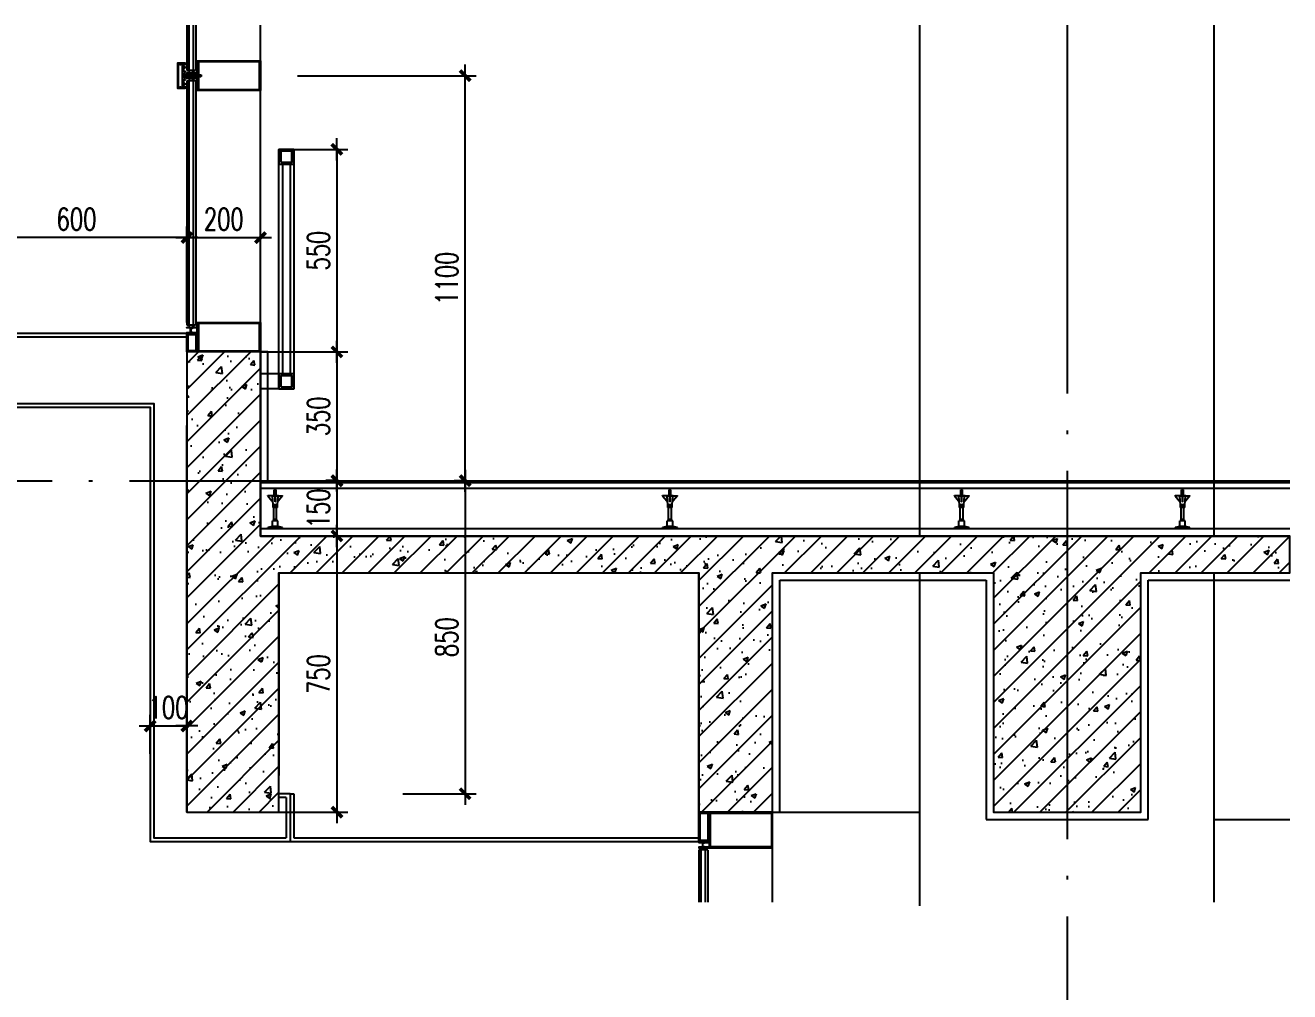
# Model space of a CAD drawing. Extents: x 1980812 to 2578970, y -669191 to 284498.
# Drawn here: x 2374243 to 2377678, y -397037 to -394413 of the extents above; entities that cross this region are included whole.
import ezdxf
from ezdxf.enums import TextEntityAlignment as Align

# ---------------------------------------------------------------- set-up
doc = ezdxf.new("R2010")
doc.units = 0
doc.header["$LTSCALE"] = 1000
doc.header["$MEASUREMENT"] = 0
for name, pattern in [('CENTER', [2, 1.25, -0.25, 0.25, -0.25]), ('DOTE', [2.42, 2, -0.2, 0.02, -0.2]), ('HIDDEN', [0.375, 0.25, -0.125]), ('HIDDEN2', [0.1875, 0.125, -0.0625])]:
    doc.linetypes.add(name, pattern=pattern)
for name, color, linetype in [('A-SECT-MBND-FINE', 252, 'Continuous'), ('A-SECT-MCUT', 1, 'Continuous'), ('A-SECT-MCUT-FINE', 137, 'Continuous'), ('dote', 1, 'DOTE'), ('SF', 1, 'Continuous'), ('TEXT', 7, 'Continuous'), ('WALL', 4, 'Continuous'), ('WINDOW', 2, 'Continuous'), ('可见看线', 63, 'Continuous'), ('建筑辅助线', 231, 'Continuous'), ('柱墙填充', 181, 'Continuous'), ('栏杆', 143, 'Continuous'), ('详细标注', 231, 'Continuous'), ('铝板', 31, 'Continuous'), ('面层', 31, 'Continuous')]:
    doc.layers.add(name, color=color, linetype=linetype)
doc.styles.add('DIM_FONT', font='SIMPLEX', dxfattribs={"width": 0.7, "bigfont": 'GBCBIG'})
doc.styles.add('ROMANS', font='simplex_.ttf', dxfattribs={"width": 0.8, "height": 500})
doc.dimstyles.new('DIMN20', dxfattribs={"dimscale": 0.2, "dimtxt": 300, "dimasz": 1, "dimexe": 150, "dimexo": 0, "dimgap": 100, "dimtad": 1, "dimdec": 0, "dimzin": 0, "dimdsep": 46, "dimtxsty": 'DIM_FONT', "dimblk1": '_DIMX', "dimblk2": '_DIMX', "dimsah": 1, "dimcen": 0.09, "dimclrd": 256, "dimclre": 256, "dimclrt": 7, "dimadec": 0, "dimazin": 0, "dimtfac": 1, "dimtdec": 0, "dimtix": 1, "dimtmove": 2, "dimatfit": 3, "dimldrblk": '_DIMX', "dimfxl": 150, "dimtolj": 1, "dimtzin": 0, "dimarcsym": 0})

# ---------------------------------------------------------------- blocks, each defined once
blk = doc.blocks.new('M5x45_Pan')
at = {"color": 8, "linetype": 'HIDDEN'}
for p, q in [((0, 1.9), (45, 1.9)), ((44.4, -2.5), (44.4, 2.5)), ((0, -1.9), (45, -1.9))]:
    blk.add_line(p, q, dxfattribs=at)
at = {"color": 0, "linetype": 'ByBlock'}
blk.add_lwpolyline([(-1.4, -4.8), (0, -4.8), (0, 4.7), (-1.4, 4.7, 0.228537), (-2.2, 4.4, 0.349288), (-2.2, -4.4, 0.228537)], format="xyb", close=True, dxfattribs=at)
at = {"color": 8, "linetype": 'HIDDEN2'}
blk.add_lwpolyline([(-3.7, 0.7), (-1.8, 0.7), (-1.8, -0.8), (-3.7, -0.8)], dxfattribs=at)
at = {"color": 8, "linetype": 'ByBlock'}
blk.add_lwpolyline([(0, 2.5), (44.4, 2.5), (45, 1.9), (45, -1.9), (44.4, -2.5), (0, -2.5)], dxfattribs=at)
at = {"layer": 'TEXT', "color": 8, "linetype": 'CENTER'}
blk.add_line((48, 0), (-6.7, 0), dxfattribs=at)
at = {"layer": 'Defpoints', "color": 8, "style": 'ROMANS', "width": 0.8}
blk.add_text('M5x45', height=1, rotation=90, dxfattribs=at).set_placement((-1, 0), align=Align.MIDDLE)
blk = doc.blocks.new('_DIMX')
blk.add_line((-150, 0), (150, 0))
at = {"const_width": 50}
blk.add_lwpolyline([(-70, -70), (70, 70)], dxfattribs=at)
blk = doc.blocks.new('*D2368')
at = {"layer": 'Defpoints', "color": 0, "transparency": 16777216}
for p in [(2374882.6, -395799.7), (2374767.6, -396549.7, 0), (2375090.1, -396549.7)]:
    blk.add_point(p, dxfattribs=at)
at = {"layer": '详细标注', "lineweight": -2, "transparency": 16777216}
for p, q in [((2374882.6, -395799.7), (2375120.1, -395799.7)), ((2375090.1, -395799.9), (2375090.1, -396549.5)), ((2374767.6, -396549.7), (2375120.1, -396549.7))]:
    blk.add_line(p, q, dxfattribs=at)
at = {"layer": '详细标注', "lineweight": -2, "transparency": 16777216, "xscale": 0.2, "yscale": 0.2, "zscale": 0.2}
for p, rotation in [((2375090.1, -395799.7), 90), ((2375090.1, -396549.7), 270)]:
    blk.add_blockref('_DIMX', p, dxfattribs=dict(at, rotation=rotation))
at = {"layer": '详细标注', "color": 7, "transparency": 16777216, "insert": (2375040.1, -396174.7), "char_height": 60, "attachment_point": 5, "rotation": 90, "style": 'DIM_FONT'}
blk.add_mtext('\\A1;750', dxfattribs=at)
blk = doc.blocks.new('A$C573D0ACE')
at = {"layer": '建筑辅助线'}
for p, q in [((-22.5, 90), (-22.5, 105)), ((-17.5, 105), (-22.5, 105)), ((-20, 105), (-20, 110)), ((-17.5, 90), (-17.5, 105)), ((-40, 89), (-40, 90)), ((-29, 89), (-40, 89)), ((-40, 89), (-29, 75.7)), ((-11, 89), (-29, 89)), ((-29, 88), (-29, 89)), ((-11, 88), (-29, 88)), ((-29, 75.7), (-26.4, 72.5)), ((-25.8, 65), (-27.8, 88)), ((-20.5, 72.5), (-20.5, 88)), ((-19.5, 72.5), (-20.5, 72.5)), ((-19.5, 72.5), (-19.5, 88)), ((-14.2, 65), (-12.2, 88)), ((-11, 75.7), (-13.6, 72.5)), ((-11, 88), (-11, 89)), ((-11, 89), (0, 89)), ((0, 89), (-11, 75.7)), ((0, 89), (0, 90)), ((-14.2, 65), (-25.8, 65)), ((-25.8, 57.5), (-25.8, 65)), ((-14.2, 57.5), (-25.8, 57.5)), ((-23.8, 21), (-23.8, 57.5)), ((-22.4, 57.5), (-22.4, 65)), ((-17.6, 57.5), (-17.6, 65)), ((-16.2, 21), (-16.2, 57.5)), ((-14.2, 57.5), (-14.2, 65)), ((-27.5, 6), (-40, 3)), ((-40, 0), (-40, 3)), ((0, 3), (-40, 3)), ((-27.5, 6), (-27.5, 21)), ((-12.5, 21), (-27.5, 21)), ((-12.5, 6), (-27.5, 6)), ((-16.2, 25), (-23.8, 26)), ((-16.2, 24), (-23.8, 25)), ((-16.2, 23), (-23.8, 24)), ((-16.2, 22), (-23.8, 23)), ((-16.2, 21), (-23.8, 22)), ((-12.5, 6), (-12.5, 21)), ((0, 3), (-12.5, 6)), ((0, 0), (0, 3))]:
    blk.add_line(p, q, dxfattribs=at)
blk = doc.blocks.new('*D2369')
at = {"layer": 'Defpoints', "color": 0, "transparency": 16777216}
for p in [(2374982.5, -394549.7), (2375438.4, -394549.7), (2374982.5, -395649.7)]:
    blk.add_point(p, dxfattribs=at)
at = {"layer": '详细标注', "lineweight": -2, "transparency": 16777216}
for p, q in [((2374982.5, -394549.7), (2375468.4, -394549.7)), ((2375438.4, -395649.5), (2375438.4, -394549.9)), ((2374982.5, -395649.7), (2375468.4, -395649.7))]:
    blk.add_line(p, q, dxfattribs=at)
at = {"layer": '详细标注', "lineweight": -2, "transparency": 16777216, "xscale": 0.2, "yscale": 0.2, "zscale": 0.2}
for p, rotation in [((2375438.4, -394549.7), 90), ((2375438.4, -395649.7), 270)]:
    blk.add_blockref('_DIMX', p, dxfattribs=dict(at, rotation=rotation))
at = {"layer": '详细标注', "color": 7, "transparency": 16777216, "insert": (2375388.4, -395099.7), "char_height": 60, "attachment_point": 5, "rotation": 90, "style": 'DIM_FONT'}
blk.add_mtext('\\A1;1100', dxfattribs=at)
blk = doc.blocks.new('*D2370')
at = {"layer": 'Defpoints', "color": 0, "transparency": 16777216}
for p in [(2374882.6, -394989.4), (2374682.6, -395219.7), (2374882.6, -395219.7, 0)]:
    blk.add_point(p, dxfattribs=at)
at = {"layer": '详细标注', "lineweight": -2, "transparency": 16777216}
for p, q in [((2374682.6, -395219.7), (2374682.6, -394959.4)), ((2374882.6, -395219.7), (2374882.6, -394959.4)), ((2374682.8, -394989.4), (2374882.4, -394989.4))]:
    blk.add_line(p, q, dxfattribs=at)
at = {"layer": '详细标注', "lineweight": -2, "transparency": 16777216, "xscale": 0.2, "yscale": 0.2, "zscale": 0.2, "rotation": 180}
blk.add_blockref('_DIMX', (2374682.6, -394989.4), dxfattribs=at)
at = {"layer": '详细标注', "lineweight": -2, "transparency": 16777216, "xscale": 0.2, "yscale": 0.2, "zscale": 0.2}
blk.add_blockref('_DIMX', (2374882.6, -394989.4), dxfattribs=at)
at = {"layer": '详细标注', "color": 7, "transparency": 16777216, "insert": (2374782.6, -394939.4), "char_height": 60, "attachment_point": 5, "style": 'DIM_FONT'}
blk.add_mtext('\\A1;200', dxfattribs=at)
blk = doc.blocks.new('*D2691')
at = {"layer": 'Defpoints', "color": 0, "transparency": 16777216}
for p in [(2374882.6, -395299.7, 0), (2374882.6, -395649.7, 0), (2375090.1, -395649.7)]:
    blk.add_point(p, dxfattribs=at)
at = {"layer": '详细标注', "lineweight": -2, "transparency": 16777216}
for p, q in [((2374882.6, -395299.7), (2375120.1, -395299.7)), ((2375090.1, -395299.9), (2375090.1, -395649.5)), ((2374882.6, -395649.7), (2375120.1, -395649.7))]:
    blk.add_line(p, q, dxfattribs=at)
at = {"layer": '详细标注', "lineweight": -2, "transparency": 16777216, "xscale": 0.2, "yscale": 0.2, "zscale": 0.2}
for p, rotation in [((2375090.1, -395299.7), 90), ((2375090.1, -395649.7), 270)]:
    blk.add_blockref('_DIMX', p, dxfattribs=dict(at, rotation=rotation))
at = {"layer": '详细标注', "color": 7, "transparency": 16777216, "insert": (2375040.1, -395474.7), "char_height": 60, "attachment_point": 5, "rotation": 90, "style": 'DIM_FONT'}
blk.add_mtext('\\A1;350', dxfattribs=at)
blk = doc.blocks.new('*D2371')
at = {"layer": 'Defpoints', "color": 0, "transparency": 16777216}
for p in [(2375090.1, -395649.3), (2375090.1, -395799.7), (2375090.1, -395799.7)]:
    blk.add_point(p, dxfattribs=at)
at = {"layer": '详细标注', "lineweight": -2, "transparency": 16777216}
for p, q in [((2375090.1, -395649.3), (2375060.1, -395649.3)), ((2375090.1, -395649.5), (2375090.1, -395799.5)), ((2375090.1, -395799.7), (2375060.1, -395799.7))]:
    blk.add_line(p, q, dxfattribs=at)
at = {"layer": '详细标注', "lineweight": -2, "transparency": 16777216, "xscale": 0.2, "yscale": 0.2, "zscale": 0.2}
for p, rotation in [((2375090.1, -395649.3), 90), ((2375090.1, -395799.7), 270)]:
    blk.add_blockref('_DIMX', p, dxfattribs=dict(at, rotation=rotation))
at = {"layer": '详细标注', "color": 7, "transparency": 16777216, "insert": (2375040.1, -395724.5), "char_height": 60, "attachment_point": 5, "rotation": 90, "style": 'DIM_FONT'}
blk.add_mtext('\\A1;150', dxfattribs=at)
blk = doc.blocks.new('*D2374')
at = {"layer": 'Defpoints', "color": 0, "transparency": 16777216}
for p in [(2374082.6, -394989.4), (2374082.6, -395219.7), (2374682.6, -395219.7)]:
    blk.add_point(p, dxfattribs=at)
at = {"layer": '详细标注', "lineweight": -2, "transparency": 16777216}
for p, q in [((2374082.6, -395219.7), (2374082.6, -394959.4)), ((2374682.6, -395219.7), (2374682.6, -394959.4)), ((2374682.4, -394989.4), (2374082.8, -394989.4))]:
    blk.add_line(p, q, dxfattribs=at)
at = {"layer": '详细标注', "lineweight": -2, "transparency": 16777216, "xscale": 0.2, "yscale": 0.2, "zscale": 0.2, "rotation": 180}
blk.add_blockref('_DIMX', (2374082.6, -394989.4), dxfattribs=at)
at = {"layer": '详细标注', "lineweight": -2, "transparency": 16777216, "xscale": 0.2, "yscale": 0.2, "zscale": 0.2}
blk.add_blockref('_DIMX', (2374682.6, -394989.4), dxfattribs=at)
at = {"layer": '详细标注', "color": 7, "transparency": 16777216, "insert": (2374382.6, -394939.4), "char_height": 60, "attachment_point": 5, "style": 'DIM_FONT'}
blk.add_mtext('\\A1;600', dxfattribs=at)
blk = doc.blocks.new('A$C32E42E09')
at = {"layer": '栏杆', "color": 2}
for p, q in [((60, 763.5), (60, 193.5)), ((80, 763.5), (80, 193.5))]:
    blk.add_line(p, q, dxfattribs=at)
at = {"layer": '栏杆'}
for p, q in [((50, 193.5), (0, 193.5)), ((50, 153.5), (0, 153.5))]:
    blk.add_line(p, q, dxfattribs=at)
blk.add_lwpolyline([(50, 153.5), (50, 803.5), (90, 803.5), (90, 153.5)], dxfattribs=at)
at = {"layer": '栏杆', "color": 2}
for points in [[(50, 763.5), (90, 763.5), (90, 803.5), (50, 803.5)], [(55, 768.5), (85, 768.5), (85, 798.5), (55, 798.5)], [(50, 153.5), (90, 153.5), (90, 193.5), (50, 193.5)], [(55, 158.5), (85, 158.5), (85, 188.5), (55, 188.5)]]:
    blk.add_lwpolyline(points, close=True, dxfattribs=at)
blk = doc.blocks.new('*D2692')
at = {"layer": 'Defpoints', "color": 0, "transparency": 16777216}
for p in [(2374972.6, -394749.7, 0), (2374882.6, -395299.7, 0), (2375090.1, -395299.7)]:
    blk.add_point(p, dxfattribs=at)
at = {"layer": '详细标注', "linetype": 'ByBlock', "lineweight": -2, "transparency": 16777216}
for p, q in [((2374972.6, -394749.7), (2375120.1, -394749.7)), ((2374882.6, -395299.7), (2375120.1, -395299.7))]:
    blk.add_line(p, q, dxfattribs=at)
at = {"layer": '详细标注', "lineweight": -2, "transparency": 16777216}
blk.add_line((2375090.1, -394749.9), (2375090.1, -395299.5), dxfattribs=at)
at = {"layer": '详细标注', "lineweight": -2, "transparency": 16777216, "xscale": 0.2, "yscale": 0.2, "zscale": 0.2}
for p, rotation in [((2375090.1, -394749.7), 90), ((2375090.1, -395299.7), 270)]:
    blk.add_blockref('_DIMX', p, dxfattribs=dict(at, rotation=rotation))
at = {"layer": '详细标注', "color": 7, "transparency": 16777216, "insert": (2375040.1, -395024.7), "char_height": 60, "attachment_point": 5, "rotation": 90, "style": 'DIM_FONT'}
blk.add_mtext('\\A1;550', dxfattribs=at)
blk = doc.blocks.new('*D2375')
at = {"layer": 'Defpoints', "color": 0, "transparency": 16777216}
for p in [(2375438.4, -395649.5, 0), (2375269, -396499.7, 0), (2375438.4, -396499.7)]:
    blk.add_point(p, dxfattribs=at)
at = {"layer": '详细标注', "linetype": 'ByBlock', "lineweight": -2, "transparency": 16777216}
for p, q in [((2375438.4, -395649.5), (2375408.4, -395649.5)), ((2375269, -396499.7), (2375468.4, -396499.7))]:
    blk.add_line(p, q, dxfattribs=at)
at = {"layer": '详细标注', "lineweight": -2, "transparency": 16777216}
blk.add_line((2375438.4, -395649.7), (2375438.4, -396499.5), dxfattribs=at)
at = {"layer": '详细标注', "lineweight": -2, "transparency": 16777216, "xscale": 0.2, "yscale": 0.2, "zscale": 0.2}
for p, rotation in [((2375438.4, -395649.5), 90), ((2375438.4, -396499.7), 270)]:
    blk.add_blockref('_DIMX', p, dxfattribs=dict(at, rotation=rotation))
at = {"layer": '详细标注', "color": 7, "transparency": 16777216, "insert": (2375388.4, -396074.6), "char_height": 60, "attachment_point": 5, "rotation": 90, "style": 'DIM_FONT'}
blk.add_mtext('\\A1;850', dxfattribs=at)
blk = doc.blocks.new('*D2120')
at = {"layer": 'Defpoints', "color": 0, "transparency": 16777216}
for p in [(2374682.6, -396315.6), (2374582.6, -396391.3, 0), (2374682.6, -396391.3, 0)]:
    blk.add_point(p, dxfattribs=at)
at = {"layer": '详细标注', "lineweight": -2, "transparency": 16777216}
for p, q in [((2374582.6, -396391.3), (2374582.6, -396285.6)), ((2374682.6, -396391.3), (2374682.6, -396285.6)), ((2374582.4, -396315.6), (2374582.2, -396315.6)), ((2374582.6, -396315.6), (2374682.6, -396315.6)), ((2374682.8, -396315.6), (2374683, -396315.6))]:
    blk.add_line(p, q, dxfattribs=at)
at = {"layer": '详细标注', "lineweight": -2, "transparency": 16777216, "xscale": 0.2, "yscale": 0.2, "zscale": 0.2}
blk.add_blockref('_DIMX', (2374582.6, -396315.6), dxfattribs=at)
at = {"layer": '详细标注', "lineweight": -2, "transparency": 16777216, "xscale": 0.2, "yscale": 0.2, "zscale": 0.2, "rotation": 180}
blk.add_blockref('_DIMX', (2374682.6, -396315.6), dxfattribs=at)
at = {"layer": '详细标注', "color": 7, "transparency": 16777216, "insert": (2374632.6, -396265.6), "char_height": 60, "attachment_point": 5, "style": 'DIM_FONT'}
blk.add_mtext('\\A1;100', dxfattribs=at)

msp = doc.modelspace()

# ---------------------------------------------------------------- hatches: boundary and pattern name
at = {"layer": '柱墙填充'}
h = msp.add_hatch(dxfattribs=at)
h.set_pattern_fill('钢筋混凝土', color=256, scale=20)
h.set_pattern_definition([(45, (2365457.106, -528017.77), (-35.355339, 35.355339), []), (50, (2365457.1, -528017.77), (143.45204, -12.55043), [15, -165]), (355, (2365457.1, -528017.77), (-27.75027, 150.43843), [12, -132]), (100.4514, (2365469.06, -528018.82), (115.70188, 137.88791), [12.74804, -140.22842]), (46.1842, (2365457.1, -527977.77), (213.4482, -33.1038), [22.5, -247.5]), (96.6356, (2365474.9, -527980.53), (186.93254, 194.82357), [19.12206, -210.3426]), (351.1842, (2365457.1, -527977.77), (186.9324, 194.82372), [18, -198]), (21, (2365477.1, -527987.77), (119.38141, -80.52378), [15, -165]), (326, (2365477.1, -527987.77), (48.66307, 145.03001), [12, -132]), (71.4514, (2365487.05, -527994.48), (168.04453, 64.5061), [12.74804, -140.22842]), (37.5, (2365457.106, -528017.77), (2.431971, 66.57877), [0, -130.4, 0, -134, 0, -132.5]), (7.5, (2365457.106, -528017.77), (52.613907, 78.882342), [0, -76.4, 0, -127.4, 0, -50.5]), (327.5, (2365412.506, -528017.77), (106.764487, -4.510974), [0, -50, 0, -156, 0, -207]), (317.5, (2365392.51, -528017.77), (116.637234, 20.020996), [0, -65, 0, -103.6, 0, -147])])
h.paths.add_polyline_path([(2374882.6, -395299.7), (2374682.6, -395299.7), (2374682.6, -395499.7), (2374682.6, -395499.7), (2374682.6, -396449.7), (2374682.6, -396449.7), (2374682.6, -396549.7), (2374932.6, -396549.7), (2374932.6, -395899.7), (2376073.6, -395899.7), (2376073.6, -396549.7), (2376273.6, -396549.7), (2376273.6, -395899.7), (2376873.6, -395899.7), (2376873.6, -396549.7), (2377273.6, -396549.7), (2377273.6, -395919.7), (2377273.6, -395899.7), (2377678.5, -395899.7), (2377678.5, -395799.7), (2374882.6, -395799.7), (2374882.6, -395299.7)])

# ---------------------------------------------------------------- linework, layer by layer
at = {"layer": 'A-SECT-MBND-FINE'}
msp.add_line((2376873.6, -396549.7, 0), (2377273.6, -396549.7, 0), dxfattribs=at)
at = {"layer": 'A-SECT-MCUT', "elevation": 0}
for points in [[(2374882.6, -394549.7), (2374882.6, -394589.7), (2374747, -394589.7), (2374710.6, -394589.7), (2374710.6, -394557.4), (2374693.9, -394557.4), (2374693.9, -394556.5), (2374697.4, -394555.7), (2374697.9, -394556.2), (2374710.6, -394556.2), (2374710.6, -394549.7), (2374710.6, -394543.1), (2374697.9, -394543.1), (2374697.4, -394543.7), (2374693.9, -394542.8), (2374693.9, -394541.9), (2374710.6, -394541.9), (2374710.6, -394509.7), (2374747, -394509.7), (2374882.6, -394509.7)], [(2374713.6, -394587.2), (2374879.6, -394587.2), (2374879.6, -394549.7), (2374879.6, -394512.2), (2374713.6, -394512.2)], [(2374693.3, -394555), (2374697.2, -394554.7), (2374698, -394555.8), (2374697.4, -394556.2), (2374696.9, -394555.7), (2374693.3, -394556.6), (2374693.3, -394557.4), (2374682.1, -394557.4), (2374682.1, -394555.9), (2374692.1, -394555.9), (2374692.1, -394543.4), (2374682.1, -394543.4), (2374682.1, -394541.9), (2374693.3, -394541.9), (2374693.3, -394542.8), (2374696.9, -394543.7), (2374697.4, -394543.1), (2374698, -394543.6), (2374697.2, -394544.7), (2374693.3, -394544.3)], [(2374693.3, -395246.3), (2374697.2, -395245.9), (2374698, -395247), (2374697.4, -395247.5), (2374696.9, -395247), (2374693.3, -395247.8), (2374693.3, -395248.7), (2374682.1, -395248.7), (2374682.1, -395247.2), (2374692.1, -395247.2), (2374692.1, -395234.7), (2374682.1, -395234.7), (2374682.1, -395233.2), (2374693.3, -395233.2), (2374693.3, -395234), (2374696.9, -395234.9), (2374697.4, -395234.4), (2374698, -395234.8), (2374697.2, -395235.9), (2374693.3, -395235.6)], [(2374882.6, -395259.7), (2374882.6, -395299.7), (2374747, -395299.7), (2374710.6, -395299.7), (2374710.6, -395248.7), (2374693.9, -395248.7), (2374693.9, -395247.8), (2374697.4, -395247), (2374697.9, -395247.5), (2374710.6, -395247.5), (2374710.6, -395240.9), (2374710.6, -395234.4), (2374697.9, -395234.4), (2374697.4, -395234.9), (2374693.9, -395234.1), (2374693.9, -395233.2), (2374710.6, -395233.2), (2374710.6, -395219.7), (2374747, -395219.7), (2374882.6, -395219.7)], [(2374713.6, -395297.2), (2374879.6, -395297.2), (2374879.6, -395259.7), (2374879.6, -395222.2), (2374713.6, -395222.2)], [(2374682.6, -395249.7), (2374709.6, -395249.7), (2374709.6, -395299.7), (2374682.6, -395299.7)], [(2374685.6, -395252.7), (2374706.6, -395252.7), (2374706.6, -395296.7), (2374685.6, -395296.7)], [(2376073.6, -396549.7), (2376100.6, -396549.7), (2376100.6, -396629.7), (2376073.6, -396629.7)], [(2376076.6, -396552.7), (2376097.6, -396552.7), (2376097.6, -396626.7), (2376076.6, -396626.7)], [(2376273.6, -396638.4), (2376273.6, -396549.7), (2376138, -396549.7), (2376101.6, -396549.7), (2376101.6, -396630.7), (2376084.9, -396630.7), (2376084.9, -396631.6), (2376088.4, -396632.4), (2376089, -396631.9), (2376101.6, -396631.9), (2376101.6, -396638.4), (2376101.6, -396645), (2376089, -396645), (2376088.4, -396644.5), (2376084.9, -396645.3), (2376084.9, -396646.2), (2376101.6, -396646.2), (2376101.6, -396646.2), (2376138, -396646.2), (2376273.6, -396646.2)], [(2376104.6, -396552.2), (2376270.6, -396552.2), (2376270.6, -396638.4), (2376270.6, -396643.7), (2376104.6, -396643.7)], [(2376084.3, -396633.1), (2376088.2, -396633.4), (2376089, -396632.3), (2376088.5, -396631.9), (2376087.9, -396632.4), (2376084.3, -396631.6), (2376084.3, -396630.7), (2376073.1, -396630.7), (2376073.1, -396632.2), (2376083.1, -396632.2), (2376083.1, -396644.7), (2376073.1, -396644.7), (2376073.1, -396646.2), (2376084.3, -396646.2), (2376084.3, -396645.3), (2376087.9, -396644.5), (2376088.5, -396645), (2376089, -396644.5), (2376088.2, -396643.4), (2376084.3, -396643.8)], [(2376084.3, -396633.1), (2376088.2, -396633.4), (2376089, -396632.3), (2376088.5, -396631.9), (2376087.9, -396632.4), (2376084.3, -396631.6), (2376084.3, -396630.7), (2376073.1, -396630.7), (2376073.1, -396632.2), (2376083.1, -396632.2), (2376083.1, -396644.7), (2376073.1, -396644.7), (2376073.1, -396646.2), (2376084.3, -396646.2), (2376084.3, -396645.3), (2376087.9, -396644.5), (2376088.5, -396645), (2376089, -396644.5), (2376088.2, -396643.4), (2376084.3, -396643.8)], [(2376084.3, -396633.1), (2376088.2, -396633.4), (2376089, -396632.3), (2376088.5, -396631.9), (2376087.9, -396632.4), (2376084.3, -396631.6), (2376084.3, -396630.7), (2376073.1, -396630.7), (2376073.1, -396632.2), (2376083.1, -396632.2), (2376083.1, -396644.7), (2376073.1, -396644.7), (2376073.1, -396646.2), (2376084.3, -396646.2), (2376084.3, -396645.3), (2376087.9, -396644.5), (2376088.5, -396645), (2376089, -396644.5), (2376088.2, -396643.4), (2376084.3, -396643.8)]]:
    msp.add_lwpolyline(points, close=True, dxfattribs=at)
for points in [[(2374677.1, -394584.7), (2374657.6, -394584.7), (2374657.6, -394514.7), (2374677.1, -394514.7, -0.414214), (2374677.6, -394515.2), (2374677.6, -394515.5, -0.351524), (2374677.2, -394516), (2374673.4, -394516.8, -0.256425), (2374672.9, -394516.7), (2374672.3, -394516, 0.198912), (2374671.9, -394515.9), (2374666.1, -394515.9, 0.414214), (2374665.6, -394516.4), (2374665.6, -394519.4, -0.414214), (2374665.1, -394519.9), (2374664.6, -394519.9, -0.414214), (2374664.1, -394519.4), (2374664.1, -394516.4, 0.414214), (2374663.6, -394515.9), (2374659.6, -394515.9, 0.414214), (2374659.1, -394516.4), (2374659.1, -394583, 0.414214), (2374659.6, -394583.5), (2374663.6, -394583.5, 0.414214), (2374664.1, -394583), (2374664.1, -394580, -0.414214), (2374664.6, -394579.5), (2374665.1, -394579.5, -0.414214), (2374665.6, -394580), (2374665.6, -394583, 0.414214), (2374666.1, -394583.5), (2374671.9, -394583.5, 0.198912), (2374672.3, -394583.3), (2374672.9, -394582.7, -0.256425), (2374673.4, -394582.5), (2374677.2, -394583.4, -0.351524), (2374677.6, -394583.9), (2374677.6, -394584.2, -0.414214)], [(2374677.6, -394538.7, -0.414214), (2374677.1, -394539.2), (2374676.1, -394539.2, 0.414214), (2374675.6, -394539.7), (2374675.6, -394559.7, 0.414214), (2374676.1, -394560.2), (2374677.1, -394560.2, -0.414214), (2374677.6, -394560.7), (2374677.6, -394561.7, -0.414214), (2374677.1, -394562.2), (2374673.1, -394562.2), (2374673.1, -394569.9, 0.414214), (2374673.6, -394570.4), (2374677.1, -394570.4, -0.414214), (2374677.6, -394570.9), (2374677.6, -394573.4, -0.414214), (2374677.1, -394573.9), (2374676.6, -394573.9, -0.414214), (2374676.1, -394573.4), (2374676.1, -394572.9, 0.414214), (2374675.6, -394572.4), (2374673.6, -394572.4, 0.414214), (2374673.1, -394572.9), (2374673.1, -394579.9, 0.414214), (2374673.6, -394580.4), (2374675.6, -394580.4, 0.414214), (2374676.1, -394579.9), (2374676.1, -394579.4, -0.414214), (2374676.6, -394578.9), (2374677.1, -394578.9, -0.414214), (2374677.6, -394579.4), (2374677.6, -394582.7, -0.479811), (2374677, -394583.1), (2374673.3, -394582.3, 0.256425), (2374672.9, -394582.5), (2374672.2, -394583.1, -0.198912), (2374671.8, -394583.3), (2374668.9, -394583.3, -0.10157), (2374668.7, -394583.2), (2374666.2, -394582.2, -0.300021), (2374665.9, -394581.7), (2374665.9, -394580.9, -0.414214), (2374666.4, -394580.4), (2374670.1, -394580.4, 0.414214), (2374670.6, -394579.9), (2374670.6, -394573.2), (2374670.6, -394526.2), (2374670.6, -394519.4, 0.414214), (2374670.1, -394518.9), (2374666.4, -394518.9, -0.414214), (2374665.9, -394518.4), (2374665.9, -394517.6, -0.300021), (2374666.2, -394517.2), (2374668.7, -394516.1, -0.10157), (2374668.9, -394516.1), (2374671.8, -394516.1, -0.198912), (2374672.2, -394516.2), (2374672.9, -394516.9, 0.256425), (2374673.3, -394517), (2374677, -394516.2, -0.479811), (2374677.6, -394516.7), (2374677.6, -394519.9, -0.414214), (2374677.1, -394520.4), (2374676.6, -394520.4, -0.414214), (2374676.1, -394519.9), (2374676.1, -394519.4, 0.414214), (2374675.6, -394518.9), (2374673.6, -394518.9, 0.414214), (2374673.1, -394519.4), (2374673.1, -394526.4, 0.414214), (2374673.6, -394526.9), (2374675.6, -394526.9, 0.414214), (2374676.1, -394526.4), (2374676.1, -394525.9, -0.414214), (2374676.6, -394525.4), (2374677.1, -394525.4, -0.414214), (2374677.6, -394525.9), (2374677.6, -394528.4, -0.414214), (2374677.1, -394528.9), (2374673.6, -394528.9, 0.414214), (2374673.1, -394529.4), (2374673.1, -394537.2), (2374677.1, -394537.2, -0.414214), (2374677.6, -394537.7)]]:
    msp.add_lwpolyline(points, format="xyb", close=True, dxfattribs=at)
at = {"layer": 'A-SECT-MCUT-FINE'}
for p, q in [((2374882.6, -395299.7, 0), (2374882.6, -394412.8, 0)), ((2374701.6, -394536, 0), (2374687.6, -394536, 0)), ((2374701.6, -394563.4, 0), (2374687.6, -394563.4, 0)), ((2374701.6, -395227.2, 0), (2374687.6, -395227.2, 0)), ((2376273.6, -396794.2, 0), (2376273.6, -396628.4, 0)), ((2376092.6, -396652.1, 0), (2376078.6, -396652.1, 0)), ((2376092.6, -396652.1, 0), (2376078.6, -396652.1, 0)), ((2376092.6, -396652.1, 0), (2376078.6, -396652.1, 0))]:
    msp.add_line(p, q, dxfattribs=at)
for centre in [(2374700.4, -394539, 0), (2374700.4, -394560.4, 0), (2374700.4, -395230.2, 0), (2376091.5, -396649.2, 0), (2376091.5, -396649.2, 0), (2376091.5, -396649.2, 0)]:
    msp.add_circle(centre, 2.98, dxfattribs=at)
for centre, start, end in [((2374683.8, -394538.5, 0), 320.5682, 27.9183), ((2374683.8, -394560.9, 0), 332.0817, 39.4318), ((2374683.8, -395229.8, 0), 320.5682, 27.9183), ((2376074.9, -396649.6, 0), 332.0817, 39.4318), ((2376074.9, -396649.6, 0), 332.0817, 39.4318), ((2376074.9, -396649.6, 0), 332.0817, 39.4318)]:
    msp.add_arc(centre, 5.39, start, end, dxfattribs=at)
at = {"layer": 'dote', "linetype": 'DOTE', "ltscale": 0.5}
for p, q in [((2377073.6, -394412.8, 0), (2377073.6, -399709.1, 0)), ((2373316.2, -395649.7, 0), (2377678.5, -395649.7, 0))]:
    msp.add_line(p, q, dxfattribs=at)
at = {"layer": 'WALL'}
for p, q in [((2374882.6, -395299.7, 0), (2374882.6, -395799.7, 0)), ((2374682.6, -396449.7, 0), (2374682.6, -395499.7, 0)), ((2374682.6, -395499.7, 0), (2374682.6, -396449.7, 0)), ((2374882.6, -395799.7, 0), (2377678.5, -395799.7, 0)), ((2377678.5, -395799.7, 0), (2374882.6, -395799.7, 0)), ((2377678.5, -395899.7, 0), (2377678.5, -395799.7, 0)), ((2374932.6, -395899.7, 0), (2374932.6, -396449.7, 0)), ((2374932.6, -395899.7, 0), (2376073.6, -395899.7, 0)), ((2374932.6, -396549.7, 0), (2374932.6, -395899.7, 0)), ((2376073.6, -396549.7, 0), (2376073.6, -395899.7, 0)), ((2376273.6, -395899.7, 0), (2376873.6, -395899.7, 0)), ((2376273.6, -396549.7, 0), (2376273.6, -395899.7, 0)), ((2376873.6, -395899.7, 0), (2376873.6, -396549.7, 0)), ((2377273.6, -395899.7, 0), (2377678.5, -395899.7, 0)), ((2377273.6, -396549.7, 0), (2377273.6, -395899.7, 0)), ((2377273.6, -395899.7, 0), (2377678.5, -395899.7, 0)), ((2374682.6, -396549.7, 0), (2374682.6, -396449.7, 0)), ((2374682.6, -396449.7, 0), (2374682.6, -396549.7, 0)), ((2374682.6, -396549.7, 0), (2374932.6, -396549.7, 0)), ((2374682.6, -396549.7, 0), (2374932.6, -396549.7, 0)), ((2376273.6, -396549.7, 0), (2376073.6, -396549.7, 0)), ((2376073.6, -396549.7, 0), (2376273.6, -396549.7, 0)), ((2376873.6, -396549.7, 0), (2377273.6, -396549.7, 0))]:
    msp.add_line(p, q, dxfattribs=at)
at = {"layer": 'WALL', "elevation": 0}
msp.add_lwpolyline([(2374882.6, -395299.7), (2374682.6, -395299.7), (2374682.6, -395499.7), (2374682.6, -395499.7), (2374682.6, -396449.7), (2374682.6, -396449.7), (2374682.6, -396549.7), (2374932.6, -396549.7), (2374932.6, -395899.7), (2376073.6, -395899.7), (2376073.6, -396549.7), (2376273.6, -396549.7), (2376273.6, -395899.7), (2376873.6, -395899.7), (2376873.6, -396549.7), (2377273.6, -396549.7), (2377273.6, -395919.7), (2377273.6, -395899.7), (2377678.5, -395899.7), (2377678.5, -395799.7), (2374882.6, -395799.7), (2374882.6, -395299.7)], close=True, dxfattribs=at)
msp.add_lwpolyline([(2376873.6, -395899.7), (2376873.6, -396549.7), (2377273.6, -396549.7), (2377273.6, -395899.7)], dxfattribs=at)
at = {"layer": 'WINDOW'}
for p, q in [((2374682.6, -394412.8, 0), (2374682.6, -394535, 0)), ((2374688.6, -394535, 0), (2374688.6, -394412.8, 0)), ((2374700.6, -394535, 0), (2374700.6, -394412.8, 0)), ((2374706.6, -394412.8, 0), (2374706.6, -394535, 0)), ((2374682.6, -394535, 0), (2374683.6, -394536, 0)), ((2374683.6, -394536, 0), (2374687.6, -394536, 0)), ((2374687.6, -394536, 0), (2374688.6, -394535, 0)), ((2374701.6, -394536, 0), (2374700.6, -394535, 0)), ((2374705.6, -394536, 0), (2374701.6, -394536, 0)), ((2374706.6, -394535, 0), (2374705.6, -394536, 0)), ((2374682.6, -394564.4, 0), (2374683.6, -394563.4, 0)), ((2374682.6, -394564.4, 0), (2374682.6, -395226.2, 0)), ((2374683.6, -394563.4, 0), (2374687.6, -394563.4, 0)), ((2374687.6, -394563.4, 0), (2374688.6, -394564.4, 0)), ((2374688.6, -395226.2, 0), (2374688.6, -394564.4, 0)), ((2374701.6, -394563.4, 0), (2374700.6, -394564.4, 0)), ((2374700.6, -395226.2, 0), (2374700.6, -394564.4, 0)), ((2374705.6, -394563.4, 0), (2374701.6, -394563.4, 0)), ((2374706.6, -394564.4, 0), (2374705.6, -394563.4, 0)), ((2374706.6, -394564.4, 0), (2374706.6, -395226.2, 0)), ((2374682.6, -395226.2, 0), (2374683.6, -395227.2, 0)), ((2374683.6, -395227.2, 0), (2374687.6, -395227.2, 0)), ((2374687.6, -395227.2, 0), (2374688.6, -395226.2, 0)), ((2374701.6, -395227.2, 0), (2374700.6, -395226.2, 0)), ((2374705.6, -395227.2, 0), (2374701.6, -395227.2, 0)), ((2374706.6, -395226.2, 0), (2374705.6, -395227.2, 0)), ((2376073.6, -396653.1, 0), (2376074.6, -396652.1, 0)), ((2376073.6, -396653.1, 0), (2376074.6, -396652.1, 0)), ((2376073.6, -396653.1, 0), (2376074.6, -396652.1, 0)), ((2376073.6, -396653.1, 0), (2376073.6, -396794.2, 0)), ((2376074.6, -396652.1, 0), (2376078.6, -396652.1, 0)), ((2376074.6, -396652.1, 0), (2376078.6, -396652.1, 0)), ((2376074.6, -396652.1, 0), (2376078.6, -396652.1, 0)), ((2376078.6, -396652.1, 0), (2376079.6, -396653.1, 0)), ((2376078.6, -396652.1, 0), (2376079.6, -396653.1, 0)), ((2376078.6, -396652.1, 0), (2376079.6, -396653.1, 0)), ((2376079.6, -396794.2, 0), (2376079.6, -396652.1, 0)), ((2376092.6, -396652.1, 0), (2376091.6, -396653.1, 0)), ((2376092.6, -396652.1, 0), (2376091.6, -396653.1, 0)), ((2376092.6, -396652.1, 0), (2376091.6, -396653.1, 0)), ((2376091.6, -396794.2, 0), (2376091.6, -396653.1, 0)), ((2376096.6, -396652.1, 0), (2376092.6, -396652.1, 0)), ((2376096.6, -396652.1, 0), (2376092.6, -396652.1, 0)), ((2376096.6, -396652.1, 0), (2376092.6, -396652.1, 0)), ((2376097.6, -396653.1, 0), (2376096.6, -396652.1, 0)), ((2376097.6, -396653.1, 0), (2376096.6, -396652.1, 0)), ((2376097.6, -396653.1, 0), (2376096.6, -396652.1, 0)), ((2376097.6, -396653.1, 0), (2376097.6, -396794.2, 0))]:
    msp.add_line(p, q, dxfattribs=at)
at = {"layer": '可见看线'}
for p, q in [((2376673.6, -395799.7, 0), (2376673.6, -394412.8, 0)), ((2377473.6, -395799.7, 0), (2377473.6, -394412.8, 0)), ((2376673.6, -396803.9, 0), (2376673.6, -395899.7, 0)), ((2377473.6, -396794.2, 0), (2377473.6, -395899.7, 0)), ((2377473.6, -396569.7, 0), (2377678.5, -396569.7, 0))]:
    msp.add_line(p, q, dxfattribs=at)
at = {"layer": '铝板'}
for p, q in [((2374962.6, -396499.7, 0), (2374932.6, -396499.7, 0)), ((2374962.6, -396499.7, 0), (2374962.6, -396629.7, 0)), ((2374962.6, -396499.7), (2374962.6, -396629.7, 0)), ((2374962.6, -396499.7), (2374962.6, -396629.7, 0)), ((2374962.6, -396499.7), (2374972.6, -396499.7)), ((2374972.6, -396499.7), (2374972.6, -396619.7, 0)), ((2374952.6, -396509.7, 0), (2374932.6, -396509.7, 0)), ((2374952.6, -396509.7, 0), (2374952.6, -396619.7, 0)), ((2374962.6, -396629.7, 0), (2376073.6, -396629.7, 0)), ((2374972.6, -396619.7, 0), (2376073.6, -396619.7, 0))]:
    msp.add_line(p, q, dxfattribs=at)
at = {"layer": '铝板', "elevation": 0}
for points in [[(2374682.6, -395249.7), (2374082.6, -395249.7), (2374082.6, -395449.7), (2374582.6, -395449.7), (2374582.6, -396629.7), (2374962.6, -396629.7)], [(2374682.6, -395259.7), (2374092.6, -395259.7), (2374092.6, -395439.7), (2374592.6, -395439.7), (2374592.6, -396619.7), (2374952.6, -396619.7)]]:
    msp.add_lwpolyline(points, dxfattribs=at)
at = {"layer": '面层'}
for p, q in [((2374882.6, -395649.7, 0), (2377678.5, -395649.7, 0)), ((2374882.6, -395654.7, 0), (2377678.5, -395654.7, 0)), ((2374882.6, -395669.7, 0), (2377678.5, -395669.7, 0)), ((2374882.6, -395779.7, 0), (2377678.5, -395779.7, 0)), ((2376293.6, -395919.7, 0), (2376853.6, -395919.7, 0)), ((2376293.6, -396549.7, 0), (2376293.6, -395919.7, 0)), ((2376853.6, -395919.7, 0), (2376853.6, -396569.7, 0)), ((2377293.6, -396569.7, 0), (2377293.6, -395919.7, 0)), ((2377293.6, -395919.7, 0), (2377678.5, -395919.7, 0)), ((2376273.6, -396549.7, 0), (2376673.6, -396549.7, 0)), ((2376853.6, -396569.7, 0), (2377293.6, -396569.7, 0))]:
    msp.add_line(p, q, dxfattribs=at)
at = {"layer": '面层', "elevation": 0}
msp.add_lwpolyline([(2374902.6, -395649.7), (2374902.6, -395299.7), (2374882.6, -395299.7)], dxfattribs=at)

# ---------------------------------------------------------------- block references
at = {"layer": 'SF', "rotation": 0.0004018880973149244}
msp.add_blockref('M5x45_Pan', (2374675.6, -394549.7, 0), dxfattribs=at)
at = {"layer": '栏杆'}
msp.add_blockref('A$C32E42E09', (2374882.6, -395553.2, 0), dxfattribs=at)
at = {"layer": '面层'}
for p in [(2374942.4, -395779.7, 0), (2376014.9, -395779.7, 0), (2376807.4, -395779.7, 0), (2377407.4, -395779.7, 0)]:
    msp.add_blockref('A$C573D0ACE', p, dxfattribs=at)

# ---------------------------------------------------------------- dimensions: what is measured, and where the dimension line sits
at = {"layer": '详细标注'}
for base, p1, p2, picture, middle in [((2375438.4, -394549.7, 0), (2374982.5, -395649.7, 0), (2374982.5, -394549.7, 0), '*D2369', (2375388.4, -395099.7, 0)), ((2375090.1, -395649.7, 0), (2374882.6, -395299.7, 0), (2374882.6, -395649.7, 0), '*D2691', (2375040.1, -395474.7, 0)), ((2375090.1, -395799.7, 0), (2375090.1, -395649.3, 0), (2375090.1, -395799.7, 0), '*D2371', (2375040.1, -395724.5, 0)), ((2375090.1, -396549.7, 0), (2374882.6, -395799.7, 0), (2374767.6, -396549.7, 0), '*D2368', (2375040.1, -396174.7, 0))]:
    dim = msp.add_linear_dim(base=base, p1=p1, p2=p2, angle=90, dimstyle='DIMN20', dxfattribs=at)
    dim.commit()
    dim.dimension.update_dxf_attribs({"geometry": picture, "text_midpoint": middle})
for base, p1, p2, picture, middle in [((2375090.1, -395299.7, 0), (2374972.6, -394749.7, 0), (2374882.6, -395299.7, 0), '*D2692', (2375040.1, -395024.7, 0)), ((2375438.4, -396499.7, 0), (2375438.4, -395649.5, 0), (2375269, -396499.7, 0), '*D2375', (2375388.4, -396074.6, 0))]:
    dim = msp.add_linear_dim(base=base, p1=p1, p2=p2, angle=90, dimstyle='DIMN20', override={"dimfxl": 250, "dimarcsym": 1}, dxfattribs=at)
    dim.commit()
    dim.dimension.update_dxf_attribs({"geometry": picture, "text_midpoint": middle})
for base, p2, picture, middle in [((2374082.6, -394989.4, 0), (2374082.6, -395219.7, 0), '*D2374', (2374382.6, -394939.4, 0)), ((2374882.6, -394989.4, 0), (2374882.6, -395219.7, 0), '*D2370', (2374782.6, -394939.4, 0))]:
    dim = msp.add_linear_dim(base=base, p1=(2374682.6, -395219.7, 0), p2=p2, dimstyle='DIMN20', dxfattribs=at)
    dim.commit()
    dim.dimension.update_dxf_attribs({"geometry": picture, "text_midpoint": middle})
dim = msp.add_aligned_dim(p1=(2374582.6, -396391.3, 0), p2=(2374682.6, -396391.3, 0), distance=75.7, dimstyle='DIMN20', dxfattribs=at)
dim.commit()
dim.dimension.update_dxf_attribs({"geometry": '*D2120', "text_midpoint": (2374632.6, -396265.6, 0)})

doc.saveas('drawing.dxf')
